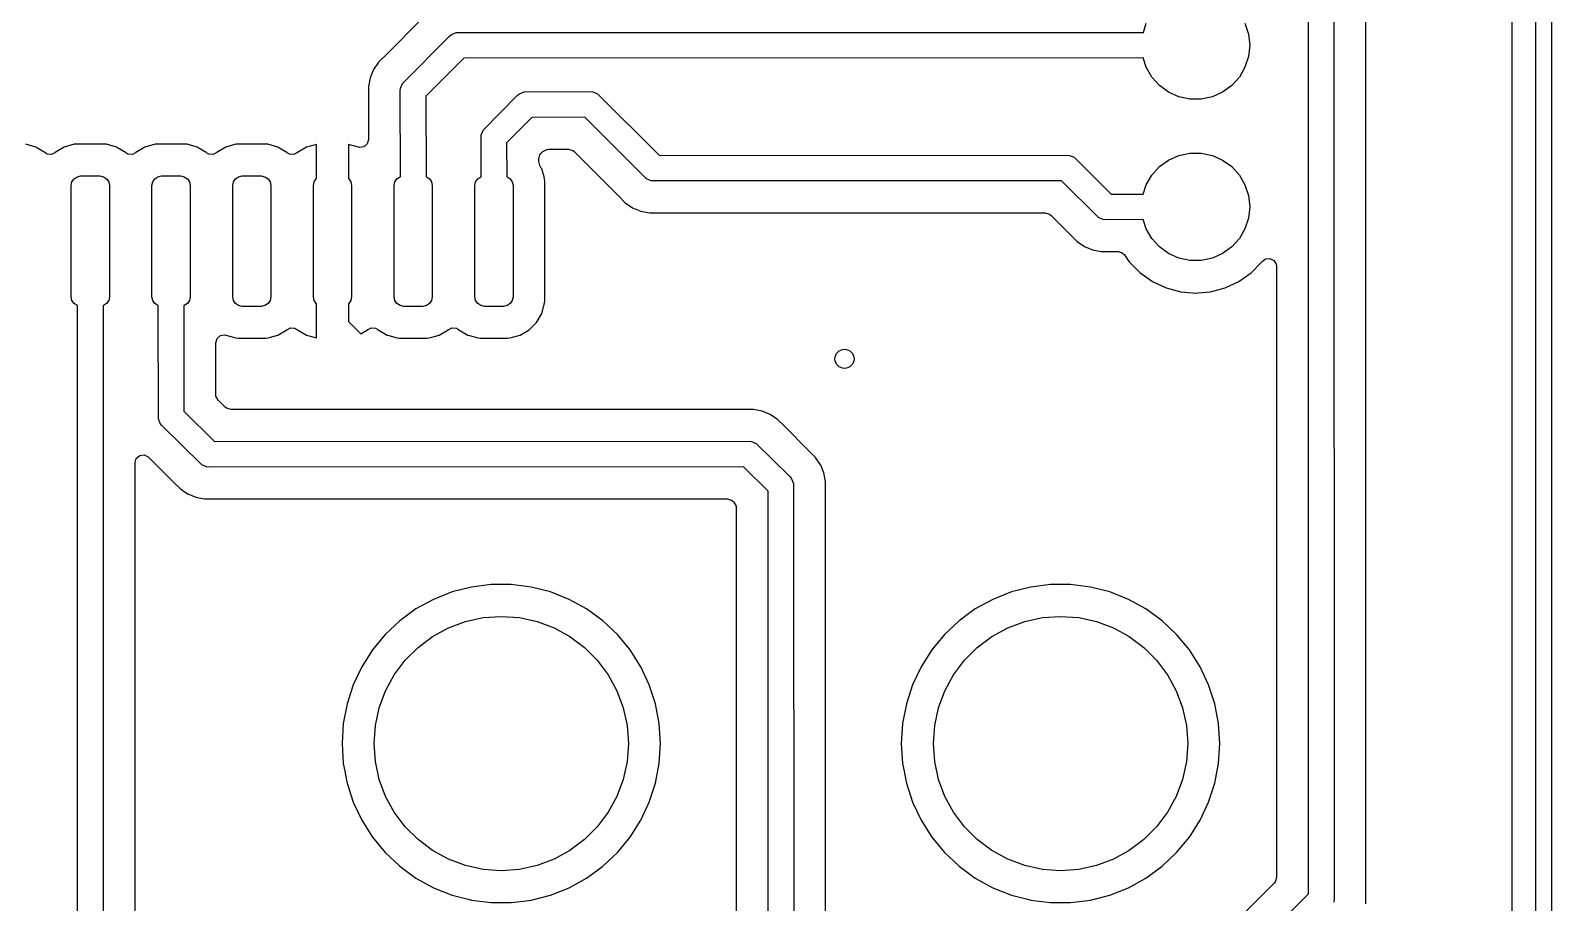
# Model space of a CAD drawing. Extents: x -25 to 25, y -54 to 54.
# Drawn here: x 1.19 to 25.12, y -18.05 to -4.34 of the extents above; entities that cross this region are included whole.
import ezdxf

# ---------------------------------------------------------------- set-up
doc = ezdxf.new("R2010")
doc.units = 0
doc.layers.add('BLACK', color=7, linetype='CONTINUOUS')

msp = doc.modelspace()

# ---------------------------------------------------------------- linework, layer by layer
at = {"layer": 'BLACK', "linetype": 'CONTINUOUS'}
for p, q in [((24.4995, 50.99625), (24.4995, -50.996249)), ((24.877401, -50.989479), (24.875, 51)), ((25.122598, 50.98948), (25.125, -51)), ((22.2037, -18.069311), (22.2037, 4.569309)), ((21.300681, -17.912151), (21.296813, 4.421088)), ((21.699296, 4.539642), (21.7032, -18)), ((7.383397, -4.12142), (6.76642, -4.738397)), ((18.702087, -4.367076), (18.748486, -4.224274)), ((20.301514, -4.224274), (20.356425, -4.393275)), ((7.046045, -5.172108), (7.786316, -4.426316)), ((7.786316, -4.426316), (7.817108, -4.401045)), ((7.817108, -4.401045), (7.890358, -4.370704)), ((7.890358, -4.370704), (18.702087, -4.367076)), ((20.356425, -4.393275), (20.375, -4.57)), ((6.766417, -4.7384), (6.717409, -4.787407)), ((6.76642, -4.738397), (6.766417, -4.7384)), ((8.009341, -4.773173), (7.414502, -5.372449)), ((18.701002, -4.769585), (8.009341, -4.773173)), ((18.748486, -4.915726), (18.701002, -4.769585)), ((20.356425, -4.746725), (20.301514, -4.915726)), ((20.375, -4.57), (20.356425, -4.746725)), ((6.591386, -4.951677), (6.538343, -5.079735)), ((6.591387, -4.951675), (6.591386, -4.951677)), ((6.623693, -4.903327), (6.591387, -4.951675)), ((6.623694, -4.903326), (6.623693, -4.903327)), ((6.63213, -4.890701), (6.623694, -4.903326)), ((6.6684, -4.836417), (6.63213, -4.890701)), ((6.668402, -4.836414), (6.6684, -4.836417)), ((6.717409, -4.787407), (6.668402, -4.836414)), ((18.837336, -5.069617), (18.748486, -4.915726)), ((20.301514, -4.915726), (20.212664, -5.069617)), ((6.538341, -5.079743), (6.511299, -5.215689)), ((6.511299, -5.215689), (6.511299, -5.360421)), ((6.538343, -5.079735), (6.538341, -5.079743)), ((7.0118, -5.285), (7.015704, -5.245358)), ((7.015704, -5.245358), (7.020061, -5.23484)), ((7.020061, -5.23484), (7.046045, -5.172108)), ((18.956239, -5.201673), (18.837336, -5.069617)), ((19.1, -5.306122), (18.956239, -5.201673)), ((20.093761, -5.201673), (19.95, -5.306122)), ((20.212664, -5.069617), (20.093761, -5.201673)), ((6.511299, -5.360421), (6.5113, -5.360442)), ((6.5113, -5.360442), (6.5113, -6.053917)), ((7.013991, -6.635145), (7.0118, -5.285)), ((7.414502, -5.372449), (7.416552, -6.635254)), ((8.316045, -5.902108), (8.856316, -5.356316)), ((8.856316, -5.356316), (8.887108, -5.331045)), ((8.887108, -5.331045), (8.960357, -5.300704)), ((8.960357, -5.300704), (8.960358, -5.300704)), ((8.960358, -5.300704), (10, -5.2968)), ((10, -5.2968), (10.039642, -5.300704)), ((10.039642, -5.300704), (10.039643, -5.300704)), ((10.039643, -5.300704), (10.112892, -5.331045)), ((10.112892, -5.331045), (11.087696, -6.300627)), ((19.262336, -5.378398), (19.1, -5.306122)), ((19.436151, -5.415344), (19.262336, -5.378398)), ((19.613849, -5.415344), (19.436151, -5.415344)), ((19.787664, -5.378398), (19.613849, -5.415344)), ((19.95, -5.306122), (19.787664, -5.378398)), ((9.079857, -5.7029), (8.684591, -6.102204)), ((9.912706, -5.699772), (9.079857, -5.7029)), ((10.887087, -6.668934), (9.912706, -5.699772)), ((8.2818, -6.015), (8.285704, -5.975358)), ((8.285704, -5.975358), (8.291918, -5.960357)), ((8.291918, -5.960357), (8.316045, -5.902108)), ((1.275393, -6.173254), (1.117573, -6.127402)), ((1.275396, -6.173255), (1.275393, -6.173254)), ((1.275397, -6.173255), (1.275396, -6.173255)), ((1.275398, -6.173256), (1.275397, -6.173255)), ((1.292743, -6.183514), (1.275398, -6.173256)), ((1.416862, -6.256917), (1.292743, -6.183514)), ((1.724603, -6.173255), (1.583137, -6.256917)), ((1.724606, -6.173254), (1.724603, -6.173255)), ((1.882426, -6.127402), (1.724606, -6.173254)), ((1.882432, -6.127401), (1.882426, -6.127402)), ((1.919298, -6.1245), (1.882432, -6.127401)), ((1.919306, -6.1245), (1.919298, -6.1245)), ((2.350694, -6.1245), (1.919306, -6.1245)), ((2.350701, -6.1245), (2.350694, -6.1245)), ((2.387567, -6.127401), (2.350701, -6.1245)), ((2.387573, -6.127402), (2.387567, -6.127401)), ((2.545393, -6.173254), (2.387573, -6.127402)), ((2.545396, -6.173255), (2.545393, -6.173254)), ((2.545397, -6.173255), (2.545396, -6.173255)), ((2.545398, -6.173256), (2.545397, -6.173255)), ((2.562743, -6.183514), (2.545398, -6.173256)), ((2.686862, -6.256917), (2.562743, -6.183514)), ((2.994603, -6.173255), (2.853137, -6.256917)), ((2.994606, -6.173254), (2.994603, -6.173255)), ((3.152426, -6.127402), (2.994606, -6.173254)), ((3.152432, -6.127401), (3.152426, -6.127402)), ((3.189298, -6.1245), (3.152432, -6.127401)), ((3.189306, -6.1245), (3.189298, -6.1245)), ((3.620694, -6.1245), (3.189306, -6.1245)), ((3.620701, -6.1245), (3.620694, -6.1245)), ((3.657567, -6.127401), (3.620701, -6.1245)), ((3.657573, -6.127402), (3.657567, -6.127401)), ((3.815393, -6.173254), (3.657573, -6.127402)), ((3.815396, -6.173255), (3.815393, -6.173254)), ((3.815397, -6.173255), (3.815396, -6.173255)), ((3.815398, -6.173256), (3.815397, -6.173255)), ((3.832743, -6.183514), (3.815398, -6.173256)), ((3.956862, -6.256917), (3.832743, -6.183514)), ((4.264603, -6.173255), (4.123137, -6.256917)), ((4.264606, -6.173254), (4.264603, -6.173255)), ((4.422426, -6.127402), (4.264606, -6.173254)), ((4.422432, -6.127401), (4.422426, -6.127402)), ((4.459298, -6.1245), (4.422432, -6.127401)), ((4.459306, -6.1245), (4.459298, -6.1245)), ((4.890694, -6.1245), (4.459306, -6.1245)), ((4.890701, -6.1245), (4.890694, -6.1245)), ((4.927567, -6.127401), (4.890701, -6.1245)), ((4.927573, -6.127402), (4.927567, -6.127401)), ((5.085393, -6.173254), (4.927573, -6.127402)), ((5.085396, -6.173255), (5.085393, -6.173254)), ((5.085397, -6.173255), (5.085396, -6.173255)), ((5.085398, -6.173256), (5.085397, -6.173255)), ((5.102743, -6.183514), (5.085398, -6.173256)), ((5.226862, -6.256917), (5.102743, -6.183514)), ((5.534803, -6.173717), (5.393449, -6.257313)), ((5.534806, -6.173716), (5.534803, -6.173717)), ((5.692503, -6.1279), (5.534806, -6.173716)), ((5.695, -6.127703), (5.692503, -6.1279)), ((5.695, -6.66488), (5.695, -6.127703)), ((6.197497, -6.1279), (6.195, -6.127703)), ((6.195, -6.127703), (6.195, -6.66488)), ((6.352705, -6.172993), (6.197494, -6.1279)), ((6.197494, -6.1279), (6.197497, -6.1279)), ((6.369653, -6.176655), (6.352705, -6.172993)), ((6.438811, -6.166711), (6.369653, -6.176655)), ((6.491615, -6.120956), (6.438811, -6.166711)), ((6.5113, -6.053917), (6.491615, -6.120956)), ((8.283246, -6.635294), (8.2818, -6.015)), ((8.684591, -6.102204), (8.685834, -6.635111)), ((9.255163, -6.240019), (9.316486, -6.206534)), ((9.316486, -6.206534), (9.342844, -6.2037)), ((9.342844, -6.2037), (9.657156, -6.2037)), ((9.657156, -6.2037), (9.724195, -6.223385)), ((1.423031, -6.261702), (1.416862, -6.256917)), ((1.424296, -6.260069), (1.423031, -6.261702)), ((1.456666, -6.280873), (1.424296, -6.260069)), ((1.526358, -6.285857), (1.456666, -6.280873)), ((1.575072, -6.259256), (1.526358, -6.285857)), ((1.576969, -6.261702), (1.575072, -6.259256)), ((1.583137, -6.256917), (1.576969, -6.261702)), ((2.693031, -6.261702), (2.686862, -6.256917)), ((2.694296, -6.260069), (2.693031, -6.261702)), ((2.726666, -6.280873), (2.694296, -6.260069)), ((2.796358, -6.285857), (2.726666, -6.280873)), ((2.845072, -6.259256), (2.796358, -6.285857)), ((2.846969, -6.261702), (2.845072, -6.259256)), ((2.853137, -6.256917), (2.846969, -6.261702)), ((3.963031, -6.261702), (3.956862, -6.256917)), ((3.964296, -6.260069), (3.963031, -6.261702)), ((3.996666, -6.280873), (3.964296, -6.260069)), ((4.066358, -6.285857), (3.996666, -6.280873)), ((4.115072, -6.259256), (4.066358, -6.285857)), ((4.116969, -6.261702), (4.115072, -6.259256)), ((4.123137, -6.256917), (4.116969, -6.261702)), ((5.233031, -6.261702), (5.226862, -6.256917)), ((5.234227, -6.260159), (5.233031, -6.261702)), ((5.266894, -6.281179), (5.234227, -6.260159)), ((5.33658, -6.286239), (5.266894, -6.281179)), ((5.385389, -6.259655), (5.33658, -6.286239)), ((5.387283, -6.262097), (5.385389, -6.259655)), ((5.393449, -6.257313), (5.387283, -6.262097)), ((9.1887, -6.357844), (9.208385, -6.290805)), ((9.1887, -6.399441), (9.1887, -6.357844)), ((9.205968, -6.462561), (9.1887, -6.399441)), ((9.208385, -6.290805), (9.225019, -6.270163)), ((9.225019, -6.270163), (9.255163, -6.240019)), ((9.724195, -6.223385), (9.744836, -6.240018)), ((9.744836, -6.240018), (10.453399, -6.948582)), ((11.087696, -6.300627), (17.5, -6.2968)), ((17.5, -6.2968), (17.539642, -6.300704)), ((17.539642, -6.300704), (17.539643, -6.300704)), ((17.539643, -6.300704), (17.612892, -6.331045)), ((17.612892, -6.331045), (18.197245, -6.910363)), ((18.956239, -6.478327), (19.1, -6.373878)), ((19.1, -6.373878), (19.262336, -6.301602)), ((19.262336, -6.301602), (19.436151, -6.264656)), ((19.436151, -6.264656), (19.613849, -6.264656)), ((19.613849, -6.264656), (19.787664, -6.301602)), ((19.787664, -6.301602), (19.95, -6.373878)), ((19.95, -6.373878), (20.093761, -6.478327)), ((1.846418, -6.717597), (1.878934, -6.668934)), ((1.878934, -6.668934), (1.927597, -6.636418)), ((1.927597, -6.636418), (1.985, -6.625)), ((1.985, -6.625), (2.285, -6.625)), ((2.285, -6.625), (2.342403, -6.636418)), ((2.342403, -6.636418), (2.391066, -6.668934)), ((2.391066, -6.668934), (2.423582, -6.717597)), ((3.116418, -6.717597), (3.148934, -6.668934)), ((3.148934, -6.668934), (3.197597, -6.636418)), ((3.197597, -6.636418), (3.255, -6.625)), ((3.255, -6.625), (3.555, -6.625)), ((3.555, -6.625), (3.612403, -6.636418)), ((3.612403, -6.636418), (3.661066, -6.668934)), ((3.661066, -6.668934), (3.693582, -6.717597)), ((4.386418, -6.717597), (4.418934, -6.668934)), ((4.418934, -6.668934), (4.467597, -6.636418)), ((4.467597, -6.636418), (4.525, -6.625)), ((4.525, -6.625), (4.825, -6.625)), ((4.825, -6.625), (4.882403, -6.636418)), ((4.882403, -6.636418), (4.931066, -6.668934)), ((4.931066, -6.668934), (4.963582, -6.717597)), ((5.656418, -6.717597), (5.688934, -6.668934)), ((5.688934, -6.668934), (5.695, -6.66488)), ((6.195, -6.66488), (6.201066, -6.668934)), ((6.201066, -6.668934), (6.233582, -6.717597)), ((6.926418, -6.717597), (6.958934, -6.668934)), ((6.958934, -6.668934), (7.007597, -6.636418)), ((7.007597, -6.636418), (7.013991, -6.635145)), ((7.416552, -6.635254), (7.422403, -6.636418)), ((7.422403, -6.636418), (7.471066, -6.668934)), ((7.471066, -6.668934), (7.503582, -6.717597)), ((8.196418, -6.717597), (8.228934, -6.668934)), ((8.228934, -6.668934), (8.277597, -6.636418)), ((8.277597, -6.636418), (8.283246, -6.635294)), ((8.685834, -6.635111), (8.692403, -6.636418)), ((8.692403, -6.636418), (8.741066, -6.668934)), ((8.741066, -6.668934), (8.773582, -6.717597)), ((9.228013, -6.49984), (9.205968, -6.462561)), ((9.236744, -6.514602), (9.228013, -6.49984)), ((9.236745, -6.514606), (9.236744, -6.514602)), ((9.273367, -6.640659), (9.236745, -6.514606)), ((9.282598, -6.672431), (9.273367, -6.640659)), ((9.2855, -6.709306), (9.282598, -6.672431)), ((10.887108, -6.668955), (10.887087, -6.668934)), ((10.960358, -6.699296), (10.887108, -6.668955)), ((11, -6.7032), (10.960358, -6.699296)), ((17.412487, -6.699371), (11, -6.7032)), ((17.997107, -7.278954), (17.412487, -6.699371)), ((18.748486, -6.764274), (18.837336, -6.610383)), ((18.837336, -6.610383), (18.956239, -6.478327)), ((20.093761, -6.478327), (20.212664, -6.610383)), ((20.212664, -6.610383), (20.301514, -6.764274)), ((1.835, -6.775), (1.846418, -6.717597)), ((1.835, -8.525), (1.835, -6.775)), ((2.423582, -6.717597), (2.435, -6.775)), ((2.435, -6.775), (2.435, -8.525)), ((3.105, -6.775), (3.116418, -6.717597)), ((3.105, -8.525), (3.105, -6.775)), ((3.693582, -6.717597), (3.705, -6.775)), ((3.705, -6.775), (3.705, -8.525)), ((4.375, -6.775), (4.386418, -6.717597)), ((4.375, -8.525), (4.375, -6.775)), ((4.963582, -6.717597), (4.975, -6.775)), ((4.975, -6.775), (4.975, -8.525)), ((5.645, -6.775), (5.656418, -6.717597)), ((5.645, -8.525), (5.645, -6.775)), ((6.233582, -6.717597), (6.245, -6.775)), ((6.245, -6.775), (6.245, -8.525)), ((6.915, -6.775), (6.926418, -6.717597)), ((6.915, -8.525), (6.915, -6.775)), ((7.503582, -6.717597), (7.515, -6.775)), ((7.515, -6.775), (7.515, -8.525)), ((8.185, -6.775), (8.196418, -6.717597)), ((8.185, -8.525), (8.185, -6.775)), ((8.773582, -6.717597), (8.785, -6.775)), ((8.785, -6.775), (8.785, -8.525)), ((9.2855, -8.590694), (9.2855, -6.709306)), ((18.197245, -6.910363), (18.701458, -6.90901)), ((18.701458, -6.90901), (18.748486, -6.764274)), ((20.301514, -6.764274), (20.356425, -6.933275)), ((20.356425, -6.933275), (20.375, -7.11)), ((10.453399, -6.948582), (10.4534, -6.948583)), ((10.4534, -6.948583), (10.551417, -7.0466)), ((10.551417, -7.0466), (10.666673, -7.123611)), ((10.666673, -7.123611), (10.71972, -7.145583)), ((10.71972, -7.145583), (10.794739, -7.176658)), ((10.794739, -7.176658), (10.794741, -7.176658)), ((10.794741, -7.176658), (10.794743, -7.176659)), ((10.794743, -7.176659), (10.930689, -7.203701)), ((20.375, -7.11), (20.356425, -7.286725)), ((10.930689, -7.203701), (10.930692, -7.203701)), ((10.930692, -7.203701), (11.075423, -7.203701)), ((11.075423, -7.203701), (11.075443, -7.2037)), ((11.075443, -7.2037), (17.157156, -7.2037)), ((17.157156, -7.2037), (17.224195, -7.223385)), ((17.224195, -7.223385), (17.244837, -7.240019)), ((17.244837, -7.240019), (17.560274, -7.555456)), ((17.997108, -7.278955), (17.997107, -7.278954)), ((18.015867, -7.286725), (17.997108, -7.278955)), ((18.070357, -7.309296), (18.015867, -7.286725)), ((18.070358, -7.309296), (18.070357, -7.309296)), ((18.11, -7.3132), (18.070358, -7.309296)), ((18.701661, -7.311612), (18.11, -7.3132)), ((18.748486, -7.455726), (18.701661, -7.311612)), ((20.356425, -7.286725), (20.301514, -7.455726)), ((17.560274, -7.555456), (17.560303, -7.555487)), ((17.560303, -7.555487), (17.661414, -7.656598)), ((17.661414, -7.656598), (17.776676, -7.733613)), ((18.837336, -7.609617), (18.748486, -7.455726)), ((18.956239, -7.741673), (18.837336, -7.609617)), ((20.212664, -7.609617), (20.093761, -7.741673)), ((20.301514, -7.455726), (20.212664, -7.609617)), ((17.776676, -7.733613), (17.904733, -7.786655)), ((17.904733, -7.786655), (17.904738, -7.786657)), ((17.904738, -7.786657), (17.904742, -7.786657)), ((17.904742, -7.786657), (17.904743, -7.786658)), ((17.904743, -7.786658), (18.040688, -7.8137)), ((18.040688, -7.8137), (18.040691, -7.8137)), ((18.040691, -7.8137), (18.040692, -7.8137)), ((18.040692, -7.8137), (18.304529, -7.8137)), ((18.304529, -7.8137), (18.371568, -7.833385)), ((18.371568, -7.833385), (18.406103, -7.866576)), ((18.406103, -7.866576), (18.465764, -7.95178)), ((19.1, -7.846122), (18.956239, -7.741673)), ((19.262336, -7.918398), (19.1, -7.846122)), ((19.95, -7.846122), (19.787664, -7.918398)), ((20.093761, -7.741673), (19.95, -7.846122)), ((18.465764, -7.95178), (18.486505, -7.981401)), ((18.486505, -7.981401), (18.653599, -8.148495)), ((19.436151, -7.955344), (19.262336, -7.918398)), ((19.613849, -7.955344), (19.436151, -7.955344)), ((19.787664, -7.918398), (19.613849, -7.955344)), ((20.396401, -8.148495), (20.563495, -7.981401)), ((20.563495, -7.981401), (20.570725, -7.971076)), ((20.570725, -7.971076), (20.625302, -7.927451)), ((20.625302, -7.927451), (20.6948, -7.920257)), ((20.6948, -7.920257), (20.757155, -7.95178)), ((20.757155, -7.95178), (20.792569, -8.012009)), ((20.792569, -8.012009), (20.7963, -8.042199)), ((20.7963, -8.042199), (20.7963, -17.657156)), ((18.653599, -8.148495), (18.722297, -8.196598)), ((18.722297, -8.196598), (18.847165, -8.284032)), ((18.847165, -8.284032), (18.847167, -8.284033)), ((18.847167, -8.284033), (18.84717, -8.284035)), ((18.84717, -8.284035), (19.061337, -8.383903)), ((19.988663, -8.383903), (20.20283, -8.284035)), ((20.20283, -8.284035), (20.396401, -8.148495)), ((1.846418, -8.582403), (1.835, -8.525)), ((1.878934, -8.631066), (1.846418, -8.582403)), ((2.423582, -8.582403), (2.391066, -8.631066)), ((2.435, -8.525), (2.423582, -8.582403)), ((3.116418, -8.582403), (3.105, -8.525)), ((3.148934, -8.631066), (3.116418, -8.582403)), ((3.693582, -8.582403), (3.661066, -8.631066)), ((3.705, -8.525), (3.693582, -8.582403)), ((4.386418, -8.582403), (4.375, -8.525)), ((4.418934, -8.631066), (4.386418, -8.582403)), ((4.963582, -8.582403), (4.931066, -8.631066)), ((4.975, -8.525), (4.963582, -8.582403)), ((5.656418, -8.582403), (5.645, -8.525)), ((5.688934, -8.631066), (5.656418, -8.582403)), ((6.233582, -8.582403), (6.201066, -8.631066)), ((6.245, -8.525), (6.233582, -8.582403)), ((6.926418, -8.582403), (6.915, -8.525)), ((6.958934, -8.631066), (6.926418, -8.582403)), ((7.503582, -8.582403), (7.471066, -8.631066)), ((7.515, -8.525), (7.503582, -8.582403)), ((8.196418, -8.582403), (8.185, -8.525)), ((8.228934, -8.631066), (8.196418, -8.582403)), ((8.773582, -8.582403), (8.741066, -8.631066)), ((8.785, -8.525), (8.773582, -8.582403)), ((9.282598, -8.627569), (9.2855, -8.590694)), ((19.061337, -8.383903), (19.289592, -8.445063)), ((19.289592, -8.445063), (19.477918, -8.461539)), ((19.477918, -8.461539), (19.524999, -8.465659)), ((19.524999, -8.465659), (19.525, -8.465659)), ((19.525, -8.465659), (19.525001, -8.465659)), ((19.525001, -8.465659), (19.564234, -8.462226)), ((19.564234, -8.462226), (19.760408, -8.445063)), ((19.760408, -8.445063), (19.988663, -8.383903)), ((1.927597, -8.663582), (1.878934, -8.631066)), ((1.931896, -8.664437), (1.927597, -8.663582)), ((1.935704, -48.674642), (1.931896, -8.664437)), ((2.342403, -8.663582), (2.334396, -8.665174)), ((2.334396, -8.665174), (2.338192, -48.555085)), ((2.391066, -8.631066), (2.342403, -8.663582)), ((3.197597, -8.663582), (3.148934, -8.631066)), ((3.203217, -8.664699), (3.197597, -8.663582)), ((3.205704, -10.444642), (3.203217, -8.664699)), ((3.612403, -8.663582), (3.605769, -8.664901)), ((3.605769, -8.664901), (3.608088, -10.325446)), ((3.661066, -8.631066), (3.612403, -8.663582)), ((4.467597, -8.663582), (4.418934, -8.631066)), ((4.525, -8.675), (4.467597, -8.663582)), ((4.825, -8.675), (4.525, -8.675)), ((4.882403, -8.663582), (4.825, -8.675)), ((4.931066, -8.631066), (4.882403, -8.663582)), ((5.695, -8.635119), (5.688934, -8.631066)), ((5.695, -9.172295), (5.695, -8.635119)), ((6.201066, -8.631066), (6.195, -8.635119)), ((6.195, -8.635119), (6.195, -8.91186)), ((7.007597, -8.663582), (6.958934, -8.631066)), ((7.065, -8.675), (7.007597, -8.663582)), ((7.365, -8.675), (7.065, -8.675)), ((7.422403, -8.663582), (7.365, -8.675)), ((7.471066, -8.631066), (7.422403, -8.663582)), ((8.277597, -8.663582), (8.228934, -8.631066)), ((8.335, -8.675), (8.277597, -8.663582)), ((8.635, -8.675), (8.335, -8.675)), ((8.692403, -8.663582), (8.635, -8.675)), ((8.741066, -8.631066), (8.692403, -8.663582)), ((9.153081, -8.926865), (9.236744, -8.785398)), ((9.236744, -8.785398), (9.282598, -8.627569)), ((5.085398, -9.126744), (5.226865, -9.043081)), ((5.226865, -9.043081), (5.22687, -9.043076)), ((5.22687, -9.043076), (5.233026, -9.038301)), ((5.233026, -9.038301), (5.234839, -9.040638)), ((5.234839, -9.040638), (5.283949, -9.013798)), ((5.283949, -9.013798), (5.353643, -9.018756)), ((5.353643, -9.018756), (5.385996, -9.039551)), ((5.385996, -9.039551), (5.387278, -9.0379)), ((5.387278, -9.0379), (5.393447, -9.042685)), ((5.393447, -9.042685), (5.534801, -9.126281)), ((6.195, -8.91186), (6.390427, -9.105446)), ((6.390427, -9.105446), (6.49655, -9.042686)), ((6.49655, -9.042686), (6.502717, -9.037903)), ((6.502717, -9.037903), (6.50463, -9.040369)), ((6.50463, -9.040369), (6.553222, -9.013802)), ((6.553222, -9.013802), (6.622917, -9.018749)), ((6.622917, -9.018749), (6.655762, -9.039853)), ((6.655762, -9.039853), (6.656969, -9.038298)), ((6.656969, -9.038298), (6.663132, -9.043078)), ((6.663132, -9.043078), (6.663135, -9.043081)), ((6.663135, -9.043081), (6.804602, -9.126744)), ((7.625398, -9.126744), (7.766865, -9.043081)), ((7.766865, -9.043081), (7.76687, -9.043075)), ((7.76687, -9.043075), (7.773031, -9.038298)), ((7.773031, -9.038298), (7.774933, -9.04075)), ((7.774933, -9.04075), (7.823579, -9.014155)), ((7.823579, -9.014155), (7.893274, -9.019104)), ((7.893274, -9.019104), (7.925695, -9.03994)), ((7.925695, -9.03994), (7.926969, -9.038298)), ((7.926969, -9.038298), (7.933132, -9.043078)), ((7.933132, -9.043078), (7.933135, -9.043081)), ((7.933135, -9.043081), (8.074602, -9.126744)), ((8.895398, -9.126744), (9.036865, -9.043081)), ((9.036865, -9.043081), (9.153081, -8.926865)), ((4.1087, -9.246603), (4.128385, -9.179564)), ((4.1087, -10.062156), (4.1087, -9.246603)), ((4.128385, -9.179564), (4.181189, -9.133809)), ((4.181189, -9.133809), (4.250347, -9.123865)), ((4.250347, -9.123865), (4.267295, -9.127527)), ((4.267295, -9.127527), (4.422426, -9.172597)), ((4.422426, -9.172597), (4.422429, -9.172597)), ((4.422429, -9.172597), (4.422431, -9.172598)), ((4.422431, -9.172598), (4.459306, -9.1755)), ((4.459306, -9.1755), (4.459314, -9.1755)), ((4.459314, -9.1755), (4.890686, -9.1755)), ((4.890686, -9.1755), (4.890694, -9.1755)), ((4.890694, -9.1755), (4.927569, -9.172598)), ((4.927569, -9.172598), (4.927571, -9.172597)), ((4.927571, -9.172597), (4.927573, -9.172597)), ((4.927573, -9.172597), (4.969191, -9.160505)), ((4.969191, -9.160505), (5.085398, -9.126744)), ((5.534801, -9.126281), (5.692514, -9.1721)), ((5.692514, -9.1721), (5.692511, -9.1721)), ((5.692511, -9.1721), (5.694998, -9.172295)), ((5.694998, -9.172295), (5.695, -9.172295)), ((6.804602, -9.126744), (6.82892, -9.133809)), ((6.82892, -9.133809), (6.962426, -9.172597)), ((6.962426, -9.172597), (6.962429, -9.172597)), ((6.962429, -9.172597), (6.962431, -9.172598)), ((6.962431, -9.172598), (6.999306, -9.1755)), ((6.999306, -9.1755), (6.999314, -9.1755)), ((6.999314, -9.1755), (7.430686, -9.1755)), ((7.430686, -9.1755), (7.430694, -9.1755)), ((7.430694, -9.1755), (7.467569, -9.172598)), ((7.467569, -9.172598), (7.467571, -9.172597)), ((7.467571, -9.172597), (7.467573, -9.172597)), ((7.467573, -9.172597), (7.509191, -9.160505)), ((7.509191, -9.160505), (7.625398, -9.126744)), ((8.074602, -9.126744), (8.09892, -9.133809)), ((8.09892, -9.133809), (8.232426, -9.172597)), ((8.232426, -9.172597), (8.232429, -9.172597)), ((8.232429, -9.172597), (8.232431, -9.172598)), ((8.232431, -9.172598), (8.269306, -9.1755)), ((8.269306, -9.1755), (8.269314, -9.1755)), ((8.269314, -9.1755), (8.700686, -9.1755)), ((8.700686, -9.1755), (8.700694, -9.1755)), ((8.700694, -9.1755), (8.737569, -9.172598)), ((8.737569, -9.172598), (8.737571, -9.172597)), ((8.737571, -9.172597), (8.737573, -9.172597)), ((8.737573, -9.172597), (8.779191, -9.160505)), ((8.779191, -9.160505), (8.895398, -9.126744)), ((4.111534, -10.088514), (4.1087, -10.062156)), ((4.145019, -10.149837), (4.111534, -10.088514)), ((4.255163, -10.259981), (4.145019, -10.149837)), ((4.275805, -10.276615), (4.255163, -10.259981)), ((4.342844, -10.2963), (4.275805, -10.276615)), ((3.205704, -10.444643), (3.205704, -10.444642)), ((3.236045, -10.517892), (3.205704, -10.444643)), ((3.261316, -10.548684), (3.236045, -10.517892)), ((3.608088, -10.325446), (4.087518, -10.800645)), ((12.424558, -10.2963), (4.342844, -10.2963)), ((12.424578, -10.296299), (12.424558, -10.2963)), ((12.430692, -10.296299), (12.424578, -10.296299)), ((12.569308, -10.296299), (12.430692, -10.296299)), ((12.56931, -10.296299), (12.569308, -10.296299)), ((12.705256, -10.323341), (12.56931, -10.296299)), ((12.705264, -10.323343), (12.705256, -10.323341)), ((12.833323, -10.376386), (12.705264, -10.323343)), ((12.948585, -10.453401), (12.833323, -10.376386)), ((13.05092, -10.555736), (12.948585, -10.453401)), ((3.887108, -11.168955), (3.261316, -10.548684)), ((13.05094, -10.555758), (13.05092, -10.555736)), ((13.445456, -10.950274), (13.05094, -10.555758)), ((4.087518, -10.800645), (12.5, -10.7968)), ((12.5, -10.7968), (12.539642, -10.800704)), ((12.539642, -10.800704), (12.539643, -10.800704)), ((12.539643, -10.800704), (12.612892, -10.831045)), ((12.612892, -10.831045), (13.143684, -11.356316)), ((13.445487, -10.950303), (13.445456, -10.950274)), ((13.546598, -11.051414), (13.445487, -10.950303)), ((2.8387, -11.133244), (2.858385, -11.066205)), ((2.8387, -15.549994), (2.8387, -11.133244)), ((2.858385, -11.066205), (2.911189, -11.02045)), ((2.911189, -11.02045), (2.980347, -11.010506)), ((2.980347, -11.010506), (3.043903, -11.039531)), ((3.043903, -11.039531), (3.050381, -11.045563)), ((3.050381, -11.045563), (3.450274, -11.445456)), ((3.960357, -11.199296), (3.887108, -11.168955)), ((3.960358, -11.199296), (3.960357, -11.199296)), ((4, -11.2032), (3.960358, -11.199296)), ((12.412571, -11.199354), (4, -11.2032)), ((12.796828, -11.579614), (12.412571, -11.199354)), ((13.5466, -11.051417), (13.546598, -11.051414)), ((13.623611, -11.166673), (13.5466, -11.051417)), ((13.623611, -11.166674), (13.623611, -11.166673)), ((13.624293, -11.167695), (13.623611, -11.166674)), ((13.62594, -11.172298), (13.624293, -11.167695)), ((13.676658, -11.294738), (13.62594, -11.172298)), ((3.450274, -11.445456), (3.450303, -11.445487)), ((3.450303, -11.445487), (3.551414, -11.546598)), ((13.143684, -11.356316), (13.168955, -11.387108)), ((13.168955, -11.387108), (13.199296, -11.460358)), ((13.199296, -11.460358), (13.202893, -21.678059)), ((13.676659, -11.294745), (13.676658, -11.294738)), ((13.7037, -11.430687), (13.676659, -11.294745)), ((13.703701, -11.430689), (13.7037, -11.430687)), ((13.703701, -11.575422), (13.703701, -11.430689)), ((3.551414, -11.546598), (3.665552, -11.622862)), ((3.665552, -11.622862), (3.665548, -11.622867)), ((3.665548, -11.622867), (3.665577, -11.622878)), ((3.665577, -11.622878), (3.666673, -11.623611)), ((3.666673, -11.623611), (3.666679, -11.623613)), ((3.666679, -11.623613), (3.66668, -11.623614)), ((3.66668, -11.623614), (3.794735, -11.676656)), ((3.794735, -11.676656), (3.794736, -11.676656)), ((3.794736, -11.676656), (3.794738, -11.676657)), ((3.794738, -11.676657), (3.794742, -11.676657)), ((3.794742, -11.676657), (3.794743, -11.676658)), ((3.794743, -11.676658), (3.930688, -11.703701)), ((3.930688, -11.703701), (3.930691, -11.703701)), ((3.930691, -11.703701), (4.075422, -11.703701)), ((4.075422, -11.703701), (4.075442, -11.7037)), ((4.075442, -11.7037), (12.157156, -11.7037)), ((12.157156, -11.7037), (12.224195, -11.723385)), ((12.224195, -11.723385), (12.244837, -11.740019)), ((12.800382, -21.677363), (12.796828, -11.579614)), ((13.7037, -11.575443), (13.703701, -11.575422)), ((13.7037, -15.549994), (13.7037, -11.575443)), ((12.244837, -11.740019), (12.259981, -11.755163)), ((12.259981, -11.755163), (12.293466, -11.816486)), ((12.293466, -11.816486), (12.2963, -11.842844)), ((12.2963, -11.842844), (12.2963, -21.264506)), ((8.130523, -13.088934), (7.825774, -13.16718)), ((8.130536, -13.088932), (8.130523, -13.088934)), ((8.44267, -13.0495), (8.130536, -13.088932)), ((8.442682, -13.0495), (8.44267, -13.0495)), ((8.757318, -13.0495), (8.442682, -13.0495)), ((8.757329, -13.0495), (8.757318, -13.0495)), ((9.069463, -13.088932), (8.757329, -13.0495)), ((9.069476, -13.088934), (9.069463, -13.088932)), ((9.374225, -13.16718), (9.069476, -13.088934)), ((16.930523, -13.088934), (16.625774, -13.16718)), ((16.930536, -13.088932), (16.930523, -13.088934)), ((17.24267, -13.0495), (16.930536, -13.088932)), ((17.242682, -13.0495), (17.24267, -13.0495)), ((17.557318, -13.0495), (17.242682, -13.0495)), ((17.557329, -13.0495), (17.557318, -13.0495)), ((17.869463, -13.088932), (17.557329, -13.0495)), ((17.869476, -13.088934), (17.869463, -13.088932)), ((18.174225, -13.16718), (17.869476, -13.088934)), ((7.533241, -13.283002), (7.257516, -13.434584)), ((7.533242, -13.283001), (7.533241, -13.283002)), ((7.825771, -13.167181), (7.533242, -13.283001)), ((7.825774, -13.16718), (7.825771, -13.167181)), ((9.374228, -13.167181), (9.374225, -13.16718)), ((9.666757, -13.283001), (9.374228, -13.167181)), ((9.666758, -13.283002), (9.666757, -13.283001)), ((9.666763, -13.283004), (9.666758, -13.283002)), ((9.666766, -13.283006), (9.666763, -13.283004)), ((9.942484, -13.434584), (9.666766, -13.283006)), ((16.333241, -13.283002), (16.057516, -13.434584)), ((16.333242, -13.283001), (16.333241, -13.283002)), ((16.625771, -13.167181), (16.333242, -13.283001)), ((16.625774, -13.16718), (16.625771, -13.167181)), ((18.174228, -13.167181), (18.174225, -13.16718)), ((18.466757, -13.283001), (18.174228, -13.167181)), ((18.466758, -13.283002), (18.466757, -13.283001)), ((18.466763, -13.283004), (18.466758, -13.283002)), ((18.466766, -13.283006), (18.466763, -13.283004)), ((18.742484, -13.434584), (18.466766, -13.283006)), ((7.002968, -13.619523), (6.773608, -13.834907)), ((7.002978, -13.619515), (7.002968, -13.619523)), ((7.257504, -13.434591), (7.002978, -13.619515)), ((7.257516, -13.434584), (7.257504, -13.434591)), ((7.76917, -13.730736), (8.036535, -13.631014)), ((8.036535, -13.631014), (8.31537, -13.570357)), ((8.31537, -13.570357), (8.6, -13.55)), ((8.6, -13.55), (8.88463, -13.570357)), ((8.88463, -13.570357), (9.163465, -13.631014)), ((9.163465, -13.631014), (9.43083, -13.730736)), ((9.942488, -13.434586), (9.942484, -13.434584)), ((9.942495, -13.434591), (9.942488, -13.434586)), ((10.197021, -13.619515), (9.942495, -13.434591)), ((10.197031, -13.619523), (10.197021, -13.619515)), ((10.426391, -13.834907), (10.197031, -13.619523)), ((15.802968, -13.619523), (15.573608, -13.834907)), ((15.802978, -13.619515), (15.802968, -13.619523)), ((16.057504, -13.434591), (15.802978, -13.619515)), ((16.057516, -13.434584), (16.057504, -13.434591)), ((16.56917, -13.730736), (16.836535, -13.631014)), ((16.836535, -13.631014), (17.11537, -13.570357)), ((17.11537, -13.570357), (17.4, -13.55)), ((17.4, -13.55), (17.68463, -13.570357)), ((17.68463, -13.570357), (17.963465, -13.631014)), ((17.963465, -13.631014), (18.23083, -13.730736)), ((18.742488, -13.434586), (18.742484, -13.434584)), ((18.742495, -13.434591), (18.742488, -13.434586)), ((18.997021, -13.619515), (18.742495, -13.434591)), ((18.997031, -13.619523), (18.997021, -13.619515)), ((19.226391, -13.834907), (18.997031, -13.619523)), ((6.773606, -13.834909), (6.573054, -14.077334)), ((6.773608, -13.834907), (6.773606, -13.834909)), ((7.290279, -14.038501), (7.518718, -13.867493)), ((7.518718, -13.867493), (7.76917, -13.730736)), ((9.43083, -13.730736), (9.681282, -13.867493)), ((9.681282, -13.867493), (9.909721, -14.038501)), ((10.426393, -13.834909), (10.426391, -13.834907)), ((10.626945, -14.077334), (10.426393, -13.834909)), ((15.573606, -13.834909), (15.373054, -14.077334)), ((15.573608, -13.834907), (15.573606, -13.834909)), ((16.090279, -14.038501), (16.318718, -13.867493)), ((16.318718, -13.867493), (16.56917, -13.730736)), ((18.23083, -13.730736), (18.481282, -13.867493)), ((18.481282, -13.867493), (18.709721, -14.038501)), ((19.226393, -13.834909), (19.226391, -13.834907)), ((19.426945, -14.077334), (19.226393, -13.834909)), ((6.573051, -14.077338), (6.404464, -14.34299)), ((6.573054, -14.077334), (6.573051, -14.077338)), ((7.088501, -14.240279), (7.290279, -14.038501)), ((9.909721, -14.038501), (10.111499, -14.240279)), ((10.626948, -14.077338), (10.626945, -14.077334)), ((10.760414, -14.287648), (10.626948, -14.077338)), ((15.373051, -14.077338), (15.204464, -14.34299)), ((15.373054, -14.077334), (15.373051, -14.077338)), ((15.888501, -14.240279), (16.090279, -14.038501)), ((18.709721, -14.038501), (18.911499, -14.240279)), ((19.426948, -14.077338), (19.426945, -14.077334)), ((19.560414, -14.287648), (19.426948, -14.077338)), ((6.404461, -14.342996), (6.270499, -14.627678)), ((6.404464, -14.34299), (6.404461, -14.342996)), ((6.917493, -14.468718), (7.088501, -14.240279)), ((10.111499, -14.240279), (10.282507, -14.468718)), ((10.795537, -14.342993), (10.760414, -14.287648)), ((10.929503, -14.627685), (10.795537, -14.342993)), ((15.204461, -14.342996), (15.070499, -14.627678)), ((15.204464, -14.34299), (15.204461, -14.342996)), ((15.717493, -14.468718), (15.888501, -14.240279)), ((18.911499, -14.240279), (19.082507, -14.468718)), ((19.595537, -14.342993), (19.560414, -14.287648)), ((19.729503, -14.627685), (19.595537, -14.342993)), ((6.780736, -14.71917), (6.917493, -14.468718)), ((10.282507, -14.468718), (10.419264, -14.71917)), ((15.580736, -14.71917), (15.717493, -14.468718)), ((19.082507, -14.468718), (19.219264, -14.71917)), ((6.270497, -14.627683), (6.17327, -14.926916)), ((6.270499, -14.627678), (6.270497, -14.627683)), ((6.681014, -14.986535), (6.780736, -14.71917)), ((10.419264, -14.71917), (10.518986, -14.986535)), ((11.026731, -14.926921), (10.929503, -14.627685)), ((15.070497, -14.627683), (14.97327, -14.926916)), ((15.070499, -14.627678), (15.070497, -14.627683)), ((15.481014, -14.986535), (15.580736, -14.71917)), ((19.219264, -14.71917), (19.318986, -14.986535)), ((19.826731, -14.926921), (19.729503, -14.627685)), ((6.17327, -14.926916), (6.114311, -15.235988)), ((6.620357, -15.26537), (6.681014, -14.986535)), ((10.518986, -14.986535), (10.579643, -15.26537)), ((11.085688, -15.235985), (11.026731, -14.926921)), ((14.97327, -14.926916), (14.914311, -15.235988)), ((15.420357, -15.26537), (15.481014, -14.986535)), ((19.318986, -14.986535), (19.379643, -15.26537)), ((19.885688, -15.235985), (19.826731, -14.926921)), ((6.11431, -15.235995), (6.094556, -15.549994)), ((6.114311, -15.235988), (6.11431, -15.235995)), ((6.6, -15.55), (6.620357, -15.26537)), ((10.579643, -15.26537), (10.6, -15.55)), ((11.085688, -15.235988), (11.085688, -15.235985)), ((11.085689, -15.235995), (11.085688, -15.235988)), ((11.105444, -15.549994), (11.085689, -15.235995)), ((14.91431, -15.235995), (14.894556, -15.549994)), ((14.914311, -15.235988), (14.91431, -15.235995)), ((15.4, -15.55), (15.420357, -15.26537)), ((19.379643, -15.26537), (19.4, -15.55)), ((19.885688, -15.235988), (19.885688, -15.235985)), ((19.885689, -15.235995), (19.885688, -15.235988)), ((19.905444, -15.549994), (19.885689, -15.235995)), ((2.8387, -30.628711), (2.8387, -15.549994)), ((6.094556, -15.549994), (6.094556, -15.550005)), ((6.094556, -15.550005), (6.11431, -15.864004)), ((6.620357, -15.83463), (6.6, -15.55)), ((10.6, -15.55), (10.579643, -15.83463)), ((11.085689, -15.864004), (11.105444, -15.550005)), ((11.105444, -15.550005), (11.105444, -15.549994)), ((13.7037, -21.264506), (13.7037, -15.549994)), ((14.894556, -15.549994), (14.894556, -15.550005)), ((14.894556, -15.550005), (14.91431, -15.864004)), ((15.420357, -15.83463), (15.4, -15.55)), ((19.4, -15.55), (19.379643, -15.83463)), ((19.885689, -15.864004), (19.905444, -15.550005)), ((19.905444, -15.550005), (19.905444, -15.549994)), ((6.11431, -15.864004), (6.114311, -15.864011)), ((6.114311, -15.864011), (6.1375, -15.98557)), ((6.1375, -15.98557), (6.164362, -16.126389)), ((6.681014, -16.113465), (6.620357, -15.83463)), ((10.579643, -15.83463), (10.518986, -16.113465)), ((11.026731, -16.173079), (11.085688, -15.864015)), ((11.085688, -15.864015), (11.085689, -15.864004)), ((14.91431, -15.864004), (14.914311, -15.864011)), ((14.914311, -15.864011), (14.9375, -15.98557)), ((14.9375, -15.98557), (14.964362, -16.126389)), ((15.481014, -16.113465), (15.420357, -15.83463)), ((19.379643, -15.83463), (19.318986, -16.113465)), ((19.826731, -16.173079), (19.885688, -15.864015)), ((19.885688, -15.864015), (19.885689, -15.864004)), ((6.164362, -16.126389), (6.17327, -16.173083)), ((6.17327, -16.173083), (6.270497, -16.472316)), ((6.780736, -16.38083), (6.681014, -16.113465)), ((10.518986, -16.113465), (10.419264, -16.38083)), ((10.929503, -16.472315), (11.026731, -16.173079)), ((14.964362, -16.126389), (14.97327, -16.173083)), ((14.97327, -16.173083), (15.070497, -16.472316)), ((15.580736, -16.38083), (15.481014, -16.113465)), ((19.318986, -16.113465), (19.219264, -16.38083)), ((19.729503, -16.472315), (19.826731, -16.173079)), ((6.270497, -16.472316), (6.270499, -16.472321)), ((6.270499, -16.472321), (6.404461, -16.757003)), ((6.917493, -16.631282), (6.780736, -16.38083)), ((10.419264, -16.38083), (10.282507, -16.631282)), ((10.795537, -16.757007), (10.929503, -16.472315)), ((15.070497, -16.472316), (15.070499, -16.472321)), ((15.070499, -16.472321), (15.204461, -16.757003)), ((15.717493, -16.631282), (15.580736, -16.38083)), ((19.219264, -16.38083), (19.082507, -16.631282)), ((19.595537, -16.757007), (19.729503, -16.472315)), ((7.088501, -16.859721), (6.917493, -16.631282)), ((10.282507, -16.631282), (10.111499, -16.859721)), ((15.888501, -16.859721), (15.717493, -16.631282)), ((19.082507, -16.631282), (18.911499, -16.859721)), ((6.404461, -16.757003), (6.404464, -16.757009)), ((6.404464, -16.757009), (6.573051, -17.022661)), ((7.290279, -17.061499), (7.088501, -16.859721)), ((10.111499, -16.859721), (9.909721, -17.061499)), ((10.626947, -17.022663), (10.795537, -16.757007)), ((15.204461, -16.757003), (15.204464, -16.757009)), ((15.204464, -16.757009), (15.373051, -17.022661)), ((16.090279, -17.061499), (15.888501, -16.859721)), ((18.911499, -16.859721), (18.709721, -17.061499)), ((19.426947, -17.022663), (19.595537, -16.757007)), ((6.573051, -17.022661), (6.573054, -17.022665)), ((6.573054, -17.022665), (6.773606, -17.26509)), ((7.518718, -17.232507), (7.290279, -17.061499)), ((9.909721, -17.061499), (9.681282, -17.232507)), ((10.42639, -17.265094), (10.626947, -17.022663)), ((15.373051, -17.022661), (15.373054, -17.022665)), ((15.373054, -17.022665), (15.573606, -17.26509)), ((16.318718, -17.232507), (16.090279, -17.061499)), ((18.709721, -17.061499), (18.481282, -17.232507)), ((19.22639, -17.265094), (19.426947, -17.022663)), ((6.773606, -17.26509), (6.773608, -17.265092)), ((6.773608, -17.265092), (6.77361, -17.265094)), ((6.77361, -17.265094), (6.997612, -17.475446)), ((7.76917, -17.369264), (7.518718, -17.232507)), ((8.036535, -17.468986), (7.76917, -17.369264)), ((8.31537, -17.529643), (8.036535, -17.468986)), ((9.163465, -17.468986), (8.88463, -17.529643)), ((9.43083, -17.369264), (9.163465, -17.468986)), ((9.681282, -17.232507), (9.43083, -17.369264)), ((10.19703, -17.480478), (10.42639, -17.265094)), ((15.573606, -17.26509), (15.573608, -17.265092)), ((15.573608, -17.265092), (15.57361, -17.265094)), ((15.57361, -17.265094), (15.797612, -17.475446)), ((16.56917, -17.369264), (16.318718, -17.232507)), ((16.836535, -17.468986), (16.56917, -17.369264)), ((17.11537, -17.529643), (16.836535, -17.468986)), ((17.963465, -17.468986), (17.68463, -17.529643)), ((18.23083, -17.369264), (17.963465, -17.468986)), ((18.481282, -17.232507), (18.23083, -17.369264)), ((18.99703, -17.480478), (19.22639, -17.265094)), ((6.997612, -17.475446), (7.002968, -17.480476)), ((7.002968, -17.480476), (7.002978, -17.480484)), ((7.002978, -17.480484), (7.257504, -17.665408)), ((7.257504, -17.665408), (7.257509, -17.66541)), ((7.257509, -17.66541), (7.257516, -17.665416)), ((7.257516, -17.665416), (7.533234, -17.816994)), ((8.6, -17.55), (8.31537, -17.529643)), ((8.88463, -17.529643), (8.6, -17.55)), ((9.666766, -17.816994), (9.942484, -17.665416)), ((9.942484, -17.665416), (10.19703, -17.480478)), ((15.797612, -17.475446), (15.802968, -17.480476)), ((15.802968, -17.480476), (15.802978, -17.480484)), ((15.802978, -17.480484), (16.057504, -17.665408)), ((16.057504, -17.665408), (16.057509, -17.66541)), ((16.057509, -17.66541), (16.057516, -17.665416)), ((16.057516, -17.665416), (16.333234, -17.816994)), ((17.4, -17.55), (17.11537, -17.529643)), ((17.68463, -17.529643), (17.4, -17.55)), ((18.466766, -17.816994), (18.742484, -17.665416)), ((18.742484, -17.665416), (18.99703, -17.480478)), ((20.7963, -17.657156), (20.776615, -17.724195)), ((7.533234, -17.816994), (7.533239, -17.816996)), ((7.533239, -17.816996), (7.533241, -17.816997)), ((7.533241, -17.816997), (7.533242, -17.816998)), ((7.533242, -17.816998), (7.825771, -17.932818)), ((7.825771, -17.932818), (7.825774, -17.932819)), ((7.825774, -17.932819), (8.078906, -17.997812)), ((9.069473, -18.011066), (9.374225, -17.932819)), ((9.374225, -17.932819), (9.374228, -17.932818)), ((9.374228, -17.932818), (9.666757, -17.816998)), ((9.666756, -17.816997), (9.666766, -17.816994)), ((9.666758, -17.816997), (9.666756, -17.816997)), ((9.666757, -17.816998), (9.666758, -17.816997)), ((16.333234, -17.816994), (16.333239, -17.816996)), ((16.333239, -17.816996), (16.333241, -17.816997)), ((16.333241, -17.816997), (16.333242, -17.816998)), ((16.333242, -17.816998), (16.625771, -17.932818)), ((16.625771, -17.932818), (16.625774, -17.932819)), ((16.625774, -17.932819), (16.878906, -17.997812)), ((17.869473, -18.011066), (18.174225, -17.932819)), ((18.174225, -17.932819), (18.174228, -17.932818)), ((18.174228, -17.932818), (18.466757, -17.816998)), ((18.466756, -17.816997), (18.466766, -17.816994)), ((18.466758, -17.816997), (18.466756, -17.816997)), ((18.466757, -17.816998), (18.466758, -17.816997)), ((20.759981, -17.744837), (19.744837, -18.759981)), ((19.920951, -19.296876), (21.300681, -17.912151)), ((20.776615, -17.724195), (20.759981, -17.744837)), ((8.078906, -17.997812), (8.130527, -18.011066)), ((8.130527, -18.011066), (8.175062, -18.016692)), ((8.175062, -18.016692), (8.44267, -18.050499)), ((8.44267, -18.050499), (8.442679, -18.050499)), ((8.442679, -18.050499), (8.442682, -18.0505)), ((8.442682, -18.0505), (8.442684, -18.0505)), ((8.442684, -18.0505), (8.757316, -18.0505)), ((8.757316, -18.0505), (8.757318, -18.0505)), ((8.757318, -18.0505), (8.757321, -18.050499)), ((8.757321, -18.050499), (8.757329, -18.050499)), ((8.757329, -18.050499), (8.946223, -18.026636)), ((8.946223, -18.026636), (9.069473, -18.011066)), ((16.878906, -17.997812), (16.930527, -18.011066)), ((16.930527, -18.011066), (16.975062, -18.016692)), ((16.975062, -18.016692), (17.24267, -18.050499)), ((17.24267, -18.050499), (17.242679, -18.050499)), ((17.242679, -18.050499), (17.242682, -18.0505)), ((17.242682, -18.0505), (17.242684, -18.0505)), ((17.242684, -18.0505), (17.557316, -18.0505)), ((17.557316, -18.0505), (17.557318, -18.0505)), ((17.557318, -18.0505), (17.557321, -18.050499)), ((17.557321, -18.050499), (17.557329, -18.050499)), ((17.557329, -18.050499), (17.746223, -18.026636)), ((17.746223, -18.026636), (17.869473, -18.011066)), ((21.699296, -18.039643), (21.694281, -18.051749)), ((21.7032, -18), (21.699296, -18.039642)), ((21.699296, -18.039642), (21.699296, -18.039643))]:
    msp.add_line(p, q, dxfattribs=at)
at = {"layer": 'BLACK'}
msp.add_circle((14, -9.5), 0.15, dxfattribs=at)

doc.saveas('drawing.dxf')
